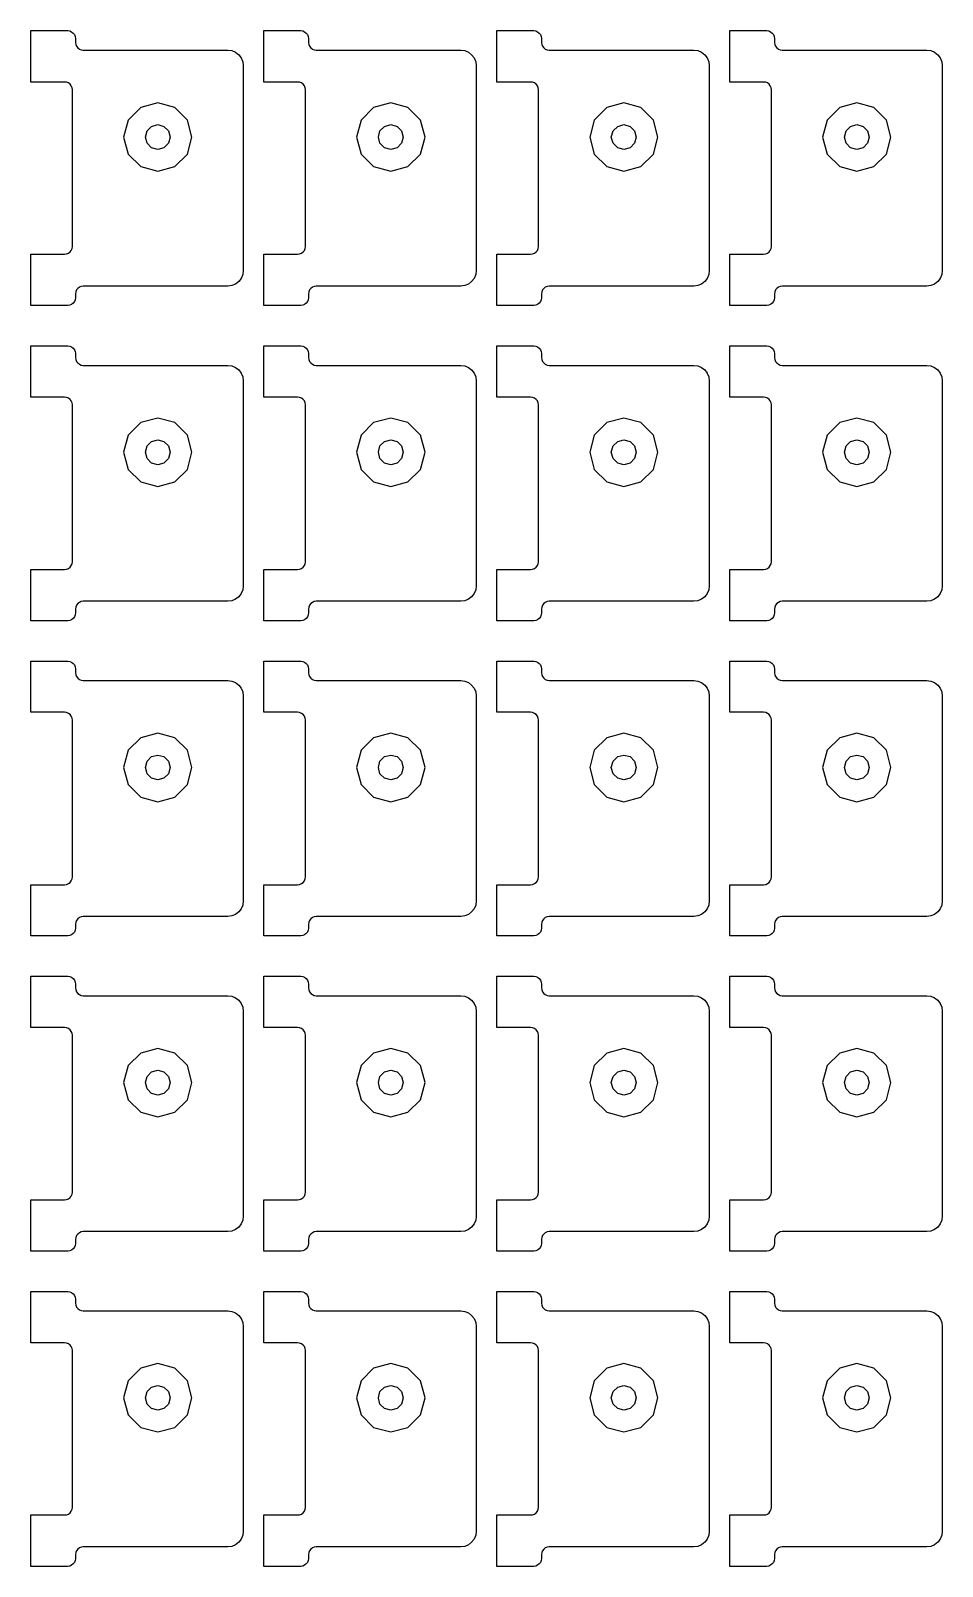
# Model space of a CAD drawing. Extents: x 11 to 212, y 11 to 212.
# Drawn here: x 88.18 to 95.08, y 85.08 to 96.72 of the extents above; entities that cross this region are included whole.
import ezdxf

# ---------------------------------------------------------------- set-up
doc = ezdxf.new("R2010")
doc.units = 0
doc.layers.add('G', color=7, linetype='continuous')

msp = doc.modelspace()

# ---------------------------------------------------------------- linework, layer by layer
at = {"layer": 'G'}
for points in [[(88.435, 95.024), (88.451, 95.026), (88.465, 95.031), (88.477, 95.041), (88.486, 95.053), (88.492, 95.067), (88.494, 95.082), (88.494, 96.271), (88.492, 96.286), (88.486, 96.3), (88.477, 96.312), (88.465, 96.322), (88.451, 96.327), (88.435, 96.329), (88.179, 96.329), (88.179, 96.718), (88.459, 96.718), (88.474, 96.716), (88.488, 96.71), (88.5, 96.7), (88.51, 96.688), (88.516, 96.674), (88.518, 96.659), (88.518, 96.629), (88.52, 96.614), (88.526, 96.6), (88.535, 96.588), (88.547, 96.578), (88.561, 96.573), (88.576, 96.571), (89.671, 96.571), (89.701, 96.567), (89.729, 96.555), (89.754, 96.536), (89.772, 96.512), (89.784, 96.483), (89.788, 96.453), (89.788, 94.9), (89.784, 94.87), (89.772, 94.841), (89.754, 94.817), (89.729, 94.798), (89.701, 94.786), (89.671, 94.782), (88.576, 94.782), (88.561, 94.78), (88.547, 94.774), (88.535, 94.765), (88.526, 94.753), (88.52, 94.739), (88.518, 94.724), (88.518, 94.694), (88.516, 94.679), (88.51, 94.665), (88.5, 94.653), (88.488, 94.643), (88.474, 94.637), (88.459, 94.635), (88.179, 94.635), (88.179, 95.024)], [(90.2, 95.024), (90.215, 95.026), (90.229, 95.031), (90.242, 95.041), (90.251, 95.053), (90.257, 95.067), (90.259, 95.082), (90.259, 96.271), (90.257, 96.286), (90.251, 96.3), (90.242, 96.312), (90.229, 96.322), (90.215, 96.327), (90.2, 96.329), (89.944, 96.329), (89.944, 96.718), (90.224, 96.718), (90.239, 96.716), (90.253, 96.71), (90.265, 96.7), (90.274, 96.688), (90.28, 96.674), (90.282, 96.659), (90.282, 96.629), (90.284, 96.614), (90.29, 96.6), (90.3, 96.588), (90.312, 96.578), (90.326, 96.573), (90.341, 96.571), (91.435, 96.571), (91.466, 96.567), (91.494, 96.555), (91.518, 96.536), (91.537, 96.512), (91.549, 96.483), (91.553, 96.453), (91.553, 94.9), (91.549, 94.87), (91.537, 94.841), (91.518, 94.817), (91.494, 94.798), (91.466, 94.786), (91.435, 94.782), (90.341, 94.782), (90.326, 94.78), (90.312, 94.774), (90.3, 94.765), (90.29, 94.753), (90.284, 94.739), (90.282, 94.724), (90.282, 94.694), (90.28, 94.679), (90.274, 94.665), (90.265, 94.653), (90.253, 94.643), (90.239, 94.637), (90.224, 94.635), (89.944, 94.635), (89.944, 95.024)], [(91.965, 95.024), (91.98, 95.026), (91.994, 95.031), (92.006, 95.041), (92.016, 95.053), (92.022, 95.067), (92.024, 95.082), (92.024, 96.271), (92.022, 96.286), (92.016, 96.3), (92.006, 96.312), (91.994, 96.322), (91.98, 96.327), (91.965, 96.329), (91.708, 96.329), (91.708, 96.718), (91.988, 96.718), (92.003, 96.716), (92.018, 96.71), (92.03, 96.7), (92.039, 96.688), (92.045, 96.674), (92.047, 96.659), (92.047, 96.629), (92.049, 96.614), (92.055, 96.6), (92.064, 96.588), (92.076, 96.578), (92.091, 96.573), (92.106, 96.571), (93.2, 96.571), (93.23, 96.567), (93.259, 96.555), (93.283, 96.536), (93.302, 96.512), (93.314, 96.483), (93.318, 96.453), (93.318, 94.9), (93.314, 94.87), (93.302, 94.841), (93.283, 94.817), (93.259, 94.798), (93.23, 94.786), (93.2, 94.782), (92.106, 94.782), (92.091, 94.78), (92.076, 94.774), (92.064, 94.765), (92.055, 94.753), (92.049, 94.739), (92.047, 94.724), (92.047, 94.694), (92.045, 94.679), (92.039, 94.665), (92.03, 94.653), (92.018, 94.643), (92.003, 94.637), (91.988, 94.635), (91.708, 94.635), (91.708, 95.024)], [(93.729, 95.024), (93.745, 95.026), (93.759, 95.031), (93.771, 95.041), (93.78, 95.053), (93.786, 95.067), (93.788, 95.082), (93.788, 96.271), (93.786, 96.286), (93.78, 96.3), (93.771, 96.312), (93.759, 96.322), (93.745, 96.327), (93.729, 96.329), (93.473, 96.329), (93.473, 96.718), (93.753, 96.718), (93.768, 96.716), (93.782, 96.71), (93.795, 96.7), (93.804, 96.688), (93.81, 96.674), (93.812, 96.659), (93.812, 96.629), (93.814, 96.614), (93.82, 96.6), (93.829, 96.588), (93.841, 96.578), (93.855, 96.573), (93.871, 96.571), (94.965, 96.571), (94.995, 96.567), (95.024, 96.555), (95.048, 96.536), (95.067, 96.512), (95.078, 96.483), (95.082, 96.453), (95.082, 94.9), (95.078, 94.87), (95.067, 94.841), (95.048, 94.817), (95.024, 94.798), (94.995, 94.786), (94.965, 94.782), (93.871, 94.782), (93.855, 94.78), (93.841, 94.774), (93.829, 94.765), (93.82, 94.753), (93.814, 94.739), (93.812, 94.724), (93.812, 94.694), (93.81, 94.679), (93.804, 94.665), (93.795, 94.653), (93.782, 94.643), (93.768, 94.637), (93.753, 94.635), (93.473, 94.635), (93.473, 95.024)], [(89.365, 95.782), (89.4, 95.912), (89.365, 96.041), (89.271, 96.136), (89.141, 96.171), (89.012, 96.136), (88.917, 96.041), (88.882, 95.912), (88.917, 95.782), (89.012, 95.688), (89.141, 95.653), (89.271, 95.688)], [(91.13, 95.782), (91.165, 95.912), (91.13, 96.041), (91.035, 96.136), (90.906, 96.171), (90.776, 96.136), (90.682, 96.041), (90.647, 95.912), (90.682, 95.782), (90.776, 95.688), (90.906, 95.653), (91.035, 95.688)], [(92.895, 95.782), (92.929, 95.912), (92.895, 96.041), (92.8, 96.136), (92.671, 96.171), (92.541, 96.136), (92.446, 96.041), (92.412, 95.912), (92.446, 95.782), (92.541, 95.688), (92.671, 95.653), (92.8, 95.688)], [(94.659, 95.782), (94.694, 95.912), (94.659, 96.041), (94.565, 96.136), (94.435, 96.171), (94.306, 96.136), (94.211, 96.041), (94.176, 95.912), (94.211, 95.782), (94.306, 95.688), (94.435, 95.653), (94.565, 95.688)], [(89.235, 95.912), (89.223, 95.865), (89.188, 95.83), (89.141, 95.818), (89.094, 95.83), (89.06, 95.865), (89.047, 95.912), (89.06, 95.959), (89.094, 95.993), (89.141, 96.006), (89.188, 95.993), (89.223, 95.959)], [(91, 95.912), (90.987, 95.865), (90.953, 95.83), (90.906, 95.818), (90.859, 95.83), (90.824, 95.865), (90.812, 95.912), (90.824, 95.959), (90.859, 95.993), (90.906, 96.006), (90.953, 95.993), (90.987, 95.959)], [(92.765, 95.912), (92.752, 95.865), (92.718, 95.83), (92.671, 95.818), (92.624, 95.83), (92.589, 95.865), (92.576, 95.912), (92.589, 95.959), (92.624, 95.993), (92.671, 96.006), (92.718, 95.993), (92.752, 95.959)], [(94.529, 95.912), (94.517, 95.865), (94.482, 95.83), (94.435, 95.818), (94.388, 95.83), (94.354, 95.865), (94.341, 95.912), (94.354, 95.959), (94.388, 95.993), (94.435, 96.006), (94.482, 95.993), (94.517, 95.959)], [(88.435, 92.635), (88.451, 92.637), (88.465, 92.643), (88.477, 92.653), (88.486, 92.665), (88.492, 92.679), (88.494, 92.694), (88.494, 93.882), (88.492, 93.898), (88.486, 93.912), (88.477, 93.924), (88.465, 93.933), (88.451, 93.939), (88.435, 93.941), (88.179, 93.941), (88.179, 94.329), (88.459, 94.329), (88.474, 94.327), (88.488, 94.322), (88.5, 94.312), (88.51, 94.3), (88.516, 94.286), (88.518, 94.271), (88.518, 94.241), (88.52, 94.226), (88.526, 94.212), (88.535, 94.2), (88.547, 94.19), (88.561, 94.184), (88.576, 94.182), (89.671, 94.182), (89.701, 94.178), (89.729, 94.167), (89.754, 94.148), (89.772, 94.124), (89.784, 94.095), (89.788, 94.065), (89.788, 92.512), (89.784, 92.481), (89.772, 92.453), (89.754, 92.429), (89.729, 92.41), (89.701, 92.398), (89.671, 92.394), (88.576, 92.394), (88.561, 92.392), (88.547, 92.386), (88.535, 92.377), (88.526, 92.365), (88.52, 92.351), (88.518, 92.335), (88.518, 92.306), (88.516, 92.291), (88.51, 92.276), (88.5, 92.264), (88.488, 92.255), (88.474, 92.249), (88.459, 92.247), (88.179, 92.247), (88.179, 92.635)], [(90.2, 92.635), (90.215, 92.637), (90.229, 92.643), (90.242, 92.653), (90.251, 92.665), (90.257, 92.679), (90.259, 92.694), (90.259, 93.882), (90.257, 93.898), (90.251, 93.912), (90.242, 93.924), (90.229, 93.933), (90.215, 93.939), (90.2, 93.941), (89.944, 93.941), (89.944, 94.329), (90.224, 94.329), (90.239, 94.327), (90.253, 94.322), (90.265, 94.312), (90.274, 94.3), (90.28, 94.286), (90.282, 94.271), (90.282, 94.241), (90.284, 94.226), (90.29, 94.212), (90.3, 94.2), (90.312, 94.19), (90.326, 94.184), (90.341, 94.182), (91.435, 94.182), (91.466, 94.178), (91.494, 94.167), (91.518, 94.148), (91.537, 94.124), (91.549, 94.095), (91.553, 94.065), (91.553, 92.512), (91.549, 92.481), (91.537, 92.453), (91.518, 92.429), (91.494, 92.41), (91.466, 92.398), (91.435, 92.394), (90.341, 92.394), (90.326, 92.392), (90.312, 92.386), (90.3, 92.377), (90.29, 92.365), (90.284, 92.351), (90.282, 92.335), (90.282, 92.306), (90.28, 92.291), (90.274, 92.276), (90.265, 92.264), (90.253, 92.255), (90.239, 92.249), (90.224, 92.247), (89.944, 92.247), (89.944, 92.635)], [(91.965, 92.635), (91.98, 92.637), (91.994, 92.643), (92.006, 92.653), (92.016, 92.665), (92.022, 92.679), (92.024, 92.694), (92.024, 93.882), (92.022, 93.898), (92.016, 93.912), (92.006, 93.924), (91.994, 93.933), (91.98, 93.939), (91.965, 93.941), (91.708, 93.941), (91.708, 94.329), (91.988, 94.329), (92.003, 94.327), (92.018, 94.322), (92.03, 94.312), (92.039, 94.3), (92.045, 94.286), (92.047, 94.271), (92.047, 94.241), (92.049, 94.226), (92.055, 94.212), (92.064, 94.2), (92.076, 94.19), (92.091, 94.184), (92.106, 94.182), (93.2, 94.182), (93.23, 94.178), (93.259, 94.167), (93.283, 94.148), (93.302, 94.124), (93.314, 94.095), (93.318, 94.065), (93.318, 92.512), (93.314, 92.481), (93.302, 92.453), (93.283, 92.429), (93.259, 92.41), (93.23, 92.398), (93.2, 92.394), (92.106, 92.394), (92.091, 92.392), (92.076, 92.386), (92.064, 92.377), (92.055, 92.365), (92.049, 92.351), (92.047, 92.335), (92.047, 92.306), (92.045, 92.291), (92.039, 92.276), (92.03, 92.264), (92.018, 92.255), (92.003, 92.249), (91.988, 92.247), (91.708, 92.247), (91.708, 92.635)], [(93.729, 92.635), (93.745, 92.637), (93.759, 92.643), (93.771, 92.653), (93.78, 92.665), (93.786, 92.679), (93.788, 92.694), (93.788, 93.882), (93.786, 93.898), (93.78, 93.912), (93.771, 93.924), (93.759, 93.933), (93.745, 93.939), (93.729, 93.941), (93.473, 93.941), (93.473, 94.329), (93.753, 94.329), (93.768, 94.327), (93.782, 94.322), (93.795, 94.312), (93.804, 94.3), (93.81, 94.286), (93.812, 94.271), (93.812, 94.241), (93.814, 94.226), (93.82, 94.212), (93.829, 94.2), (93.841, 94.19), (93.855, 94.184), (93.871, 94.182), (94.965, 94.182), (94.995, 94.178), (95.024, 94.167), (95.048, 94.148), (95.067, 94.124), (95.078, 94.095), (95.082, 94.065), (95.082, 92.512), (95.078, 92.481), (95.067, 92.453), (95.048, 92.429), (95.024, 92.41), (94.995, 92.398), (94.965, 92.394), (93.871, 92.394), (93.855, 92.392), (93.841, 92.386), (93.829, 92.377), (93.82, 92.365), (93.814, 92.351), (93.812, 92.335), (93.812, 92.306), (93.81, 92.291), (93.804, 92.276), (93.795, 92.264), (93.782, 92.255), (93.768, 92.249), (93.753, 92.247), (93.473, 92.247), (93.473, 92.635)], [(89.365, 93.394), (89.4, 93.524), (89.365, 93.653), (89.271, 93.748), (89.141, 93.782), (89.012, 93.748), (88.917, 93.653), (88.882, 93.524), (88.917, 93.394), (89.012, 93.299), (89.141, 93.265), (89.271, 93.299)], [(91.13, 93.394), (91.165, 93.524), (91.13, 93.653), (91.035, 93.748), (90.906, 93.782), (90.776, 93.748), (90.682, 93.653), (90.647, 93.524), (90.682, 93.394), (90.776, 93.299), (90.906, 93.265), (91.035, 93.299)], [(92.895, 93.394), (92.929, 93.524), (92.895, 93.653), (92.8, 93.748), (92.671, 93.782), (92.541, 93.748), (92.446, 93.653), (92.412, 93.524), (92.446, 93.394), (92.541, 93.299), (92.671, 93.265), (92.8, 93.299)], [(94.659, 93.394), (94.694, 93.524), (94.659, 93.653), (94.565, 93.748), (94.435, 93.782), (94.306, 93.748), (94.211, 93.653), (94.176, 93.524), (94.211, 93.394), (94.306, 93.299), (94.435, 93.265), (94.565, 93.299)], [(89.235, 93.524), (89.223, 93.476), (89.188, 93.442), (89.141, 93.429), (89.094, 93.442), (89.06, 93.476), (89.047, 93.524), (89.06, 93.571), (89.094, 93.605), (89.141, 93.618), (89.188, 93.605), (89.223, 93.571)], [(91, 93.524), (90.987, 93.476), (90.953, 93.442), (90.906, 93.429), (90.859, 93.442), (90.824, 93.476), (90.812, 93.524), (90.824, 93.571), (90.859, 93.605), (90.906, 93.618), (90.953, 93.605), (90.987, 93.571)], [(92.765, 93.524), (92.752, 93.476), (92.718, 93.442), (92.671, 93.429), (92.624, 93.442), (92.589, 93.476), (92.576, 93.524), (92.589, 93.571), (92.624, 93.605), (92.671, 93.618), (92.718, 93.605), (92.752, 93.571)], [(94.529, 93.524), (94.517, 93.476), (94.482, 93.442), (94.435, 93.429), (94.388, 93.442), (94.354, 93.476), (94.341, 93.524), (94.354, 93.571), (94.388, 93.605), (94.435, 93.618), (94.482, 93.605), (94.517, 93.571)], [(88.435, 90.247), (88.451, 90.249), (88.465, 90.255), (88.477, 90.264), (88.486, 90.276), (88.492, 90.291), (88.494, 90.306), (88.494, 91.494), (88.492, 91.509), (88.486, 91.524), (88.477, 91.536), (88.465, 91.545), (88.451, 91.551), (88.435, 91.553), (88.179, 91.553), (88.179, 91.941), (88.459, 91.941), (88.474, 91.939), (88.488, 91.933), (88.5, 91.924), (88.51, 91.912), (88.516, 91.898), (88.518, 91.882), (88.518, 91.853), (88.52, 91.838), (88.526, 91.824), (88.535, 91.811), (88.547, 91.802), (88.561, 91.796), (88.576, 91.794), (89.671, 91.794), (89.701, 91.79), (89.729, 91.778), (89.754, 91.76), (89.772, 91.735), (89.784, 91.707), (89.788, 91.676), (89.788, 90.124), (89.784, 90.093), (89.772, 90.065), (89.754, 90.04), (89.729, 90.022), (89.701, 90.01), (89.671, 90.006), (88.576, 90.006), (88.561, 90.004), (88.547, 89.998), (88.535, 89.989), (88.526, 89.976), (88.52, 89.962), (88.518, 89.947), (88.518, 89.918), (88.516, 89.902), (88.51, 89.888), (88.5, 89.876), (88.488, 89.867), (88.474, 89.861), (88.459, 89.859), (88.179, 89.859), (88.179, 90.247)], [(90.2, 90.247), (90.215, 90.249), (90.229, 90.255), (90.242, 90.264), (90.251, 90.276), (90.257, 90.291), (90.259, 90.306), (90.259, 91.494), (90.257, 91.509), (90.251, 91.524), (90.242, 91.536), (90.229, 91.545), (90.215, 91.551), (90.2, 91.553), (89.944, 91.553), (89.944, 91.941), (90.224, 91.941), (90.239, 91.939), (90.253, 91.933), (90.265, 91.924), (90.274, 91.912), (90.28, 91.898), (90.282, 91.882), (90.282, 91.853), (90.284, 91.838), (90.29, 91.824), (90.3, 91.811), (90.312, 91.802), (90.326, 91.796), (90.341, 91.794), (91.435, 91.794), (91.466, 91.79), (91.494, 91.778), (91.518, 91.76), (91.537, 91.735), (91.549, 91.707), (91.553, 91.676), (91.553, 90.124), (91.549, 90.093), (91.537, 90.065), (91.518, 90.04), (91.494, 90.022), (91.466, 90.01), (91.435, 90.006), (90.341, 90.006), (90.326, 90.004), (90.312, 89.998), (90.3, 89.989), (90.29, 89.976), (90.284, 89.962), (90.282, 89.947), (90.282, 89.918), (90.28, 89.902), (90.274, 89.888), (90.265, 89.876), (90.253, 89.867), (90.239, 89.861), (90.224, 89.859), (89.944, 89.859), (89.944, 90.247)], [(91.965, 90.247), (91.98, 90.249), (91.994, 90.255), (92.006, 90.264), (92.016, 90.276), (92.022, 90.291), (92.024, 90.306), (92.024, 91.494), (92.022, 91.509), (92.016, 91.524), (92.006, 91.536), (91.994, 91.545), (91.98, 91.551), (91.965, 91.553), (91.708, 91.553), (91.708, 91.941), (91.988, 91.941), (92.003, 91.939), (92.018, 91.933), (92.03, 91.924), (92.039, 91.912), (92.045, 91.898), (92.047, 91.882), (92.047, 91.853), (92.049, 91.838), (92.055, 91.824), (92.064, 91.811), (92.076, 91.802), (92.091, 91.796), (92.106, 91.794), (93.2, 91.794), (93.23, 91.79), (93.259, 91.778), (93.283, 91.76), (93.302, 91.735), (93.314, 91.707), (93.318, 91.676), (93.318, 90.124), (93.314, 90.093), (93.302, 90.065), (93.283, 90.04), (93.259, 90.022), (93.23, 90.01), (93.2, 90.006), (92.106, 90.006), (92.091, 90.004), (92.076, 89.998), (92.064, 89.989), (92.055, 89.976), (92.049, 89.962), (92.047, 89.947), (92.047, 89.918), (92.045, 89.902), (92.039, 89.888), (92.03, 89.876), (92.018, 89.867), (92.003, 89.861), (91.988, 89.859), (91.708, 89.859), (91.708, 90.247)], [(93.729, 90.247), (93.745, 90.249), (93.759, 90.255), (93.771, 90.264), (93.78, 90.276), (93.786, 90.291), (93.788, 90.306), (93.788, 91.494), (93.786, 91.509), (93.78, 91.524), (93.771, 91.536), (93.759, 91.545), (93.745, 91.551), (93.729, 91.553), (93.473, 91.553), (93.473, 91.941), (93.753, 91.941), (93.768, 91.939), (93.782, 91.933), (93.795, 91.924), (93.804, 91.912), (93.81, 91.898), (93.812, 91.882), (93.812, 91.853), (93.814, 91.838), (93.82, 91.824), (93.829, 91.811), (93.841, 91.802), (93.855, 91.796), (93.871, 91.794), (94.965, 91.794), (94.995, 91.79), (95.024, 91.778), (95.048, 91.76), (95.067, 91.735), (95.078, 91.707), (95.082, 91.676), (95.082, 90.124), (95.078, 90.093), (95.067, 90.065), (95.048, 90.04), (95.024, 90.022), (94.995, 90.01), (94.965, 90.006), (93.871, 90.006), (93.855, 90.004), (93.841, 89.998), (93.829, 89.989), (93.82, 89.976), (93.814, 89.962), (93.812, 89.947), (93.812, 89.918), (93.81, 89.902), (93.804, 89.888), (93.795, 89.876), (93.782, 89.867), (93.768, 89.861), (93.753, 89.859), (93.473, 89.859), (93.473, 90.247)], [(89.365, 91.006), (89.4, 91.135), (89.365, 91.265), (89.271, 91.359), (89.141, 91.394), (89.012, 91.359), (88.917, 91.265), (88.882, 91.135), (88.917, 91.006), (89.012, 90.911), (89.141, 90.876), (89.271, 90.911)], [(91.13, 91.006), (91.165, 91.135), (91.13, 91.265), (91.035, 91.359), (90.906, 91.394), (90.776, 91.359), (90.682, 91.265), (90.647, 91.135), (90.682, 91.006), (90.776, 90.911), (90.906, 90.876), (91.035, 90.911)], [(92.895, 91.006), (92.929, 91.135), (92.895, 91.265), (92.8, 91.359), (92.671, 91.394), (92.541, 91.359), (92.446, 91.265), (92.412, 91.135), (92.446, 91.006), (92.541, 90.911), (92.671, 90.876), (92.8, 90.911)], [(94.659, 91.006), (94.694, 91.135), (94.659, 91.265), (94.565, 91.359), (94.435, 91.394), (94.306, 91.359), (94.211, 91.265), (94.176, 91.135), (94.211, 91.006), (94.306, 90.911), (94.435, 90.876), (94.565, 90.911)], [(89.235, 91.135), (89.223, 91.088), (89.188, 91.054), (89.141, 91.041), (89.094, 91.054), (89.06, 91.088), (89.047, 91.135), (89.06, 91.182), (89.094, 91.217), (89.141, 91.229), (89.188, 91.217), (89.223, 91.182)], [(91, 91.135), (90.987, 91.088), (90.953, 91.054), (90.906, 91.041), (90.859, 91.054), (90.824, 91.088), (90.812, 91.135), (90.824, 91.182), (90.859, 91.217), (90.906, 91.229), (90.953, 91.217), (90.987, 91.182)], [(92.765, 91.135), (92.752, 91.088), (92.718, 91.054), (92.671, 91.041), (92.624, 91.054), (92.589, 91.088), (92.576, 91.135), (92.589, 91.182), (92.624, 91.217), (92.671, 91.229), (92.718, 91.217), (92.752, 91.182)], [(94.529, 91.135), (94.517, 91.088), (94.482, 91.054), (94.435, 91.041), (94.388, 91.054), (94.354, 91.088), (94.341, 91.135), (94.354, 91.182), (94.388, 91.217), (94.435, 91.229), (94.482, 91.217), (94.517, 91.182)], [(88.435, 87.859), (88.451, 87.861), (88.465, 87.867), (88.477, 87.876), (88.486, 87.888), (88.492, 87.902), (88.494, 87.918), (88.494, 89.106), (88.492, 89.121), (88.486, 89.135), (88.477, 89.147), (88.465, 89.157), (88.451, 89.163), (88.435, 89.165), (88.179, 89.165), (88.179, 89.553), (88.459, 89.553), (88.474, 89.551), (88.488, 89.545), (88.5, 89.536), (88.51, 89.524), (88.516, 89.509), (88.518, 89.494), (88.518, 89.465), (88.52, 89.449), (88.526, 89.435), (88.535, 89.423), (88.547, 89.414), (88.561, 89.408), (88.576, 89.406), (89.671, 89.406), (89.701, 89.402), (89.729, 89.39), (89.754, 89.371), (89.772, 89.347), (89.784, 89.319), (89.788, 89.288), (89.788, 87.735), (89.784, 87.705), (89.772, 87.676), (89.754, 87.652), (89.729, 87.633), (89.701, 87.622), (89.671, 87.618), (88.576, 87.618), (88.561, 87.616), (88.547, 87.61), (88.535, 87.6), (88.526, 87.588), (88.52, 87.574), (88.518, 87.559), (88.518, 87.529), (88.516, 87.514), (88.51, 87.5), (88.5, 87.488), (88.488, 87.478), (88.474, 87.473), (88.459, 87.471), (88.179, 87.471), (88.179, 87.859)], [(90.2, 87.859), (90.215, 87.861), (90.229, 87.867), (90.242, 87.876), (90.251, 87.888), (90.257, 87.902), (90.259, 87.918), (90.259, 89.106), (90.257, 89.121), (90.251, 89.135), (90.242, 89.147), (90.229, 89.157), (90.215, 89.163), (90.2, 89.165), (89.944, 89.165), (89.944, 89.553), (90.224, 89.553), (90.239, 89.551), (90.253, 89.545), (90.265, 89.536), (90.274, 89.524), (90.28, 89.509), (90.282, 89.494), (90.282, 89.465), (90.284, 89.449), (90.29, 89.435), (90.3, 89.423), (90.312, 89.414), (90.326, 89.408), (90.341, 89.406), (91.435, 89.406), (91.466, 89.402), (91.494, 89.39), (91.518, 89.371), (91.537, 89.347), (91.549, 89.319), (91.553, 89.288), (91.553, 87.735), (91.549, 87.705), (91.537, 87.676), (91.518, 87.652), (91.494, 87.633), (91.466, 87.622), (91.435, 87.618), (90.341, 87.618), (90.326, 87.616), (90.312, 87.61), (90.3, 87.6), (90.29, 87.588), (90.284, 87.574), (90.282, 87.559), (90.282, 87.529), (90.28, 87.514), (90.274, 87.5), (90.265, 87.488), (90.253, 87.478), (90.239, 87.473), (90.224, 87.471), (89.944, 87.471), (89.944, 87.859)], [(91.965, 87.859), (91.98, 87.861), (91.994, 87.867), (92.006, 87.876), (92.016, 87.888), (92.022, 87.902), (92.024, 87.918), (92.024, 89.106), (92.022, 89.121), (92.016, 89.135), (92.006, 89.147), (91.994, 89.157), (91.98, 89.163), (91.965, 89.165), (91.708, 89.165), (91.708, 89.553), (91.988, 89.553), (92.003, 89.551), (92.018, 89.545), (92.03, 89.536), (92.039, 89.524), (92.045, 89.509), (92.047, 89.494), (92.047, 89.465), (92.049, 89.449), (92.055, 89.435), (92.064, 89.423), (92.076, 89.414), (92.091, 89.408), (92.106, 89.406), (93.2, 89.406), (93.23, 89.402), (93.259, 89.39), (93.283, 89.371), (93.302, 89.347), (93.314, 89.319), (93.318, 89.288), (93.318, 87.735), (93.314, 87.705), (93.302, 87.676), (93.283, 87.652), (93.259, 87.633), (93.23, 87.622), (93.2, 87.618), (92.106, 87.618), (92.091, 87.616), (92.076, 87.61), (92.064, 87.6), (92.055, 87.588), (92.049, 87.574), (92.047, 87.559), (92.047, 87.529), (92.045, 87.514), (92.039, 87.5), (92.03, 87.488), (92.018, 87.478), (92.003, 87.473), (91.988, 87.471), (91.708, 87.471), (91.708, 87.859)], [(93.729, 87.859), (93.745, 87.861), (93.759, 87.867), (93.771, 87.876), (93.78, 87.888), (93.786, 87.902), (93.788, 87.918), (93.788, 89.106), (93.786, 89.121), (93.78, 89.135), (93.771, 89.147), (93.759, 89.157), (93.745, 89.163), (93.729, 89.165), (93.473, 89.165), (93.473, 89.553), (93.753, 89.553), (93.768, 89.551), (93.782, 89.545), (93.795, 89.536), (93.804, 89.524), (93.81, 89.509), (93.812, 89.494), (93.812, 89.465), (93.814, 89.449), (93.82, 89.435), (93.829, 89.423), (93.841, 89.414), (93.855, 89.408), (93.871, 89.406), (94.965, 89.406), (94.995, 89.402), (95.024, 89.39), (95.048, 89.371), (95.067, 89.347), (95.078, 89.319), (95.082, 89.288), (95.082, 87.735), (95.078, 87.705), (95.067, 87.676), (95.048, 87.652), (95.024, 87.633), (94.995, 87.622), (94.965, 87.618), (93.871, 87.618), (93.855, 87.616), (93.841, 87.61), (93.829, 87.6), (93.82, 87.588), (93.814, 87.574), (93.812, 87.559), (93.812, 87.529), (93.81, 87.514), (93.804, 87.5), (93.795, 87.488), (93.782, 87.478), (93.768, 87.473), (93.753, 87.471), (93.473, 87.471), (93.473, 87.859)], [(89.365, 88.618), (89.4, 88.747), (89.365, 88.876), (89.271, 88.971), (89.141, 89.006), (89.012, 88.971), (88.917, 88.876), (88.882, 88.747), (88.917, 88.618), (89.012, 88.523), (89.141, 88.488), (89.271, 88.523)], [(91.13, 88.618), (91.165, 88.747), (91.13, 88.876), (91.035, 88.971), (90.906, 89.006), (90.776, 88.971), (90.682, 88.876), (90.647, 88.747), (90.682, 88.618), (90.776, 88.523), (90.906, 88.488), (91.035, 88.523)], [(92.895, 88.618), (92.929, 88.747), (92.895, 88.876), (92.8, 88.971), (92.671, 89.006), (92.541, 88.971), (92.446, 88.876), (92.412, 88.747), (92.446, 88.618), (92.541, 88.523), (92.671, 88.488), (92.8, 88.523)], [(94.659, 88.618), (94.694, 88.747), (94.659, 88.876), (94.565, 88.971), (94.435, 89.006), (94.306, 88.971), (94.211, 88.876), (94.176, 88.747), (94.211, 88.618), (94.306, 88.523), (94.435, 88.488), (94.565, 88.523)], [(89.235, 88.747), (89.223, 88.7), (89.188, 88.666), (89.141, 88.653), (89.094, 88.666), (89.06, 88.7), (89.047, 88.747), (89.06, 88.794), (89.094, 88.829), (89.141, 88.841), (89.188, 88.829), (89.223, 88.794)], [(91, 88.747), (90.987, 88.7), (90.953, 88.666), (90.906, 88.653), (90.859, 88.666), (90.824, 88.7), (90.812, 88.747), (90.824, 88.794), (90.859, 88.829), (90.906, 88.841), (90.953, 88.829), (90.987, 88.794)], [(92.765, 88.747), (92.752, 88.7), (92.718, 88.666), (92.671, 88.653), (92.624, 88.666), (92.589, 88.7), (92.576, 88.747), (92.589, 88.794), (92.624, 88.829), (92.671, 88.841), (92.718, 88.829), (92.752, 88.794)], [(94.529, 88.747), (94.517, 88.7), (94.482, 88.666), (94.435, 88.653), (94.388, 88.666), (94.354, 88.7), (94.341, 88.747), (94.354, 88.794), (94.388, 88.829), (94.435, 88.841), (94.482, 88.829), (94.517, 88.794)], [(88.435, 85.471), (88.451, 85.473), (88.465, 85.478), (88.477, 85.488), (88.486, 85.5), (88.492, 85.514), (88.494, 85.529), (88.494, 86.718), (88.492, 86.733), (88.486, 86.747), (88.477, 86.759), (88.465, 86.769), (88.451, 86.774), (88.435, 86.776), (88.179, 86.776), (88.179, 87.165), (88.459, 87.165), (88.474, 87.163), (88.488, 87.157), (88.5, 87.147), (88.51, 87.135), (88.516, 87.121), (88.518, 87.106), (88.518, 87.076), (88.52, 87.061), (88.526, 87.047), (88.535, 87.035), (88.547, 87.026), (88.561, 87.02), (88.576, 87.018), (89.671, 87.018), (89.701, 87.014), (89.729, 87.002), (89.754, 86.983), (89.772, 86.959), (89.784, 86.93), (89.788, 86.9), (89.788, 85.347), (89.784, 85.317), (89.772, 85.288), (89.754, 85.264), (89.729, 85.245), (89.701, 85.233), (89.671, 85.229), (88.576, 85.229), (88.561, 85.227), (88.547, 85.222), (88.535, 85.212), (88.526, 85.2), (88.52, 85.186), (88.518, 85.171), (88.518, 85.141), (88.516, 85.126), (88.51, 85.112), (88.5, 85.1), (88.488, 85.09), (88.474, 85.084), (88.459, 85.082), (88.179, 85.082), (88.179, 85.471)], [(90.2, 85.471), (90.215, 85.473), (90.229, 85.478), (90.242, 85.488), (90.251, 85.5), (90.257, 85.514), (90.259, 85.529), (90.259, 86.718), (90.257, 86.733), (90.251, 86.747), (90.242, 86.759), (90.229, 86.769), (90.215, 86.774), (90.2, 86.776), (89.944, 86.776), (89.944, 87.165), (90.224, 87.165), (90.239, 87.163), (90.253, 87.157), (90.265, 87.147), (90.274, 87.135), (90.28, 87.121), (90.282, 87.106), (90.282, 87.076), (90.284, 87.061), (90.29, 87.047), (90.3, 87.035), (90.312, 87.026), (90.326, 87.02), (90.341, 87.018), (91.435, 87.018), (91.466, 87.014), (91.494, 87.002), (91.518, 86.983), (91.537, 86.959), (91.549, 86.93), (91.553, 86.9), (91.553, 85.347), (91.549, 85.317), (91.537, 85.288), (91.518, 85.264), (91.494, 85.245), (91.466, 85.233), (91.435, 85.229), (90.341, 85.229), (90.326, 85.227), (90.312, 85.222), (90.3, 85.212), (90.29, 85.2), (90.284, 85.186), (90.282, 85.171), (90.282, 85.141), (90.28, 85.126), (90.274, 85.112), (90.265, 85.1), (90.253, 85.09), (90.239, 85.084), (90.224, 85.082), (89.944, 85.082), (89.944, 85.471)], [(91.965, 85.471), (91.98, 85.473), (91.994, 85.478), (92.006, 85.488), (92.016, 85.5), (92.022, 85.514), (92.024, 85.529), (92.024, 86.718), (92.022, 86.733), (92.016, 86.747), (92.006, 86.759), (91.994, 86.769), (91.98, 86.774), (91.965, 86.776), (91.708, 86.776), (91.708, 87.165), (91.988, 87.165), (92.003, 87.163), (92.018, 87.157), (92.03, 87.147), (92.039, 87.135), (92.045, 87.121), (92.047, 87.106), (92.047, 87.076), (92.049, 87.061), (92.055, 87.047), (92.064, 87.035), (92.076, 87.026), (92.091, 87.02), (92.106, 87.018), (93.2, 87.018), (93.23, 87.014), (93.259, 87.002), (93.283, 86.983), (93.302, 86.959), (93.314, 86.93), (93.318, 86.9), (93.318, 85.347), (93.314, 85.317), (93.302, 85.288), (93.283, 85.264), (93.259, 85.245), (93.23, 85.233), (93.2, 85.229), (92.106, 85.229), (92.091, 85.227), (92.076, 85.222), (92.064, 85.212), (92.055, 85.2), (92.049, 85.186), (92.047, 85.171), (92.047, 85.141), (92.045, 85.126), (92.039, 85.112), (92.03, 85.1), (92.018, 85.09), (92.003, 85.084), (91.988, 85.082), (91.708, 85.082), (91.708, 85.471)], [(93.729, 85.471), (93.745, 85.473), (93.759, 85.478), (93.771, 85.488), (93.78, 85.5), (93.786, 85.514), (93.788, 85.529), (93.788, 86.718), (93.786, 86.733), (93.78, 86.747), (93.771, 86.759), (93.759, 86.769), (93.745, 86.774), (93.729, 86.776), (93.473, 86.776), (93.473, 87.165), (93.753, 87.165), (93.768, 87.163), (93.782, 87.157), (93.795, 87.147), (93.804, 87.135), (93.81, 87.121), (93.812, 87.106), (93.812, 87.076), (93.814, 87.061), (93.82, 87.047), (93.829, 87.035), (93.841, 87.026), (93.855, 87.02), (93.871, 87.018), (94.965, 87.018), (94.995, 87.014), (95.024, 87.002), (95.048, 86.983), (95.067, 86.959), (95.078, 86.93), (95.082, 86.9), (95.082, 85.347), (95.078, 85.317), (95.067, 85.288), (95.048, 85.264), (95.024, 85.245), (94.995, 85.233), (94.965, 85.229), (93.871, 85.229), (93.855, 85.227), (93.841, 85.222), (93.829, 85.212), (93.82, 85.2), (93.814, 85.186), (93.812, 85.171), (93.812, 85.141), (93.81, 85.126), (93.804, 85.112), (93.795, 85.1), (93.782, 85.09), (93.768, 85.084), (93.753, 85.082), (93.473, 85.082), (93.473, 85.471)], [(89.365, 86.229), (89.4, 86.359), (89.365, 86.488), (89.271, 86.583), (89.141, 86.618), (89.012, 86.583), (88.917, 86.488), (88.882, 86.359), (88.917, 86.229), (89.012, 86.135), (89.141, 86.1), (89.271, 86.135)], [(91.13, 86.229), (91.165, 86.359), (91.13, 86.488), (91.035, 86.583), (90.906, 86.618), (90.776, 86.583), (90.682, 86.488), (90.647, 86.359), (90.682, 86.229), (90.776, 86.135), (90.906, 86.1), (91.035, 86.135)], [(92.895, 86.229), (92.929, 86.359), (92.895, 86.488), (92.8, 86.583), (92.671, 86.618), (92.541, 86.583), (92.446, 86.488), (92.412, 86.359), (92.446, 86.229), (92.541, 86.135), (92.671, 86.1), (92.8, 86.135)], [(94.659, 86.229), (94.694, 86.359), (94.659, 86.488), (94.565, 86.583), (94.435, 86.618), (94.306, 86.583), (94.211, 86.488), (94.176, 86.359), (94.211, 86.229), (94.306, 86.135), (94.435, 86.1), (94.565, 86.135)], [(89.235, 86.359), (89.223, 86.312), (89.188, 86.277), (89.141, 86.265), (89.094, 86.277), (89.06, 86.312), (89.047, 86.359), (89.06, 86.406), (89.094, 86.44), (89.141, 86.453), (89.188, 86.44), (89.223, 86.406)], [(91, 86.359), (90.987, 86.312), (90.953, 86.277), (90.906, 86.265), (90.859, 86.277), (90.824, 86.312), (90.812, 86.359), (90.824, 86.406), (90.859, 86.44), (90.906, 86.453), (90.953, 86.44), (90.987, 86.406)], [(92.765, 86.359), (92.752, 86.312), (92.718, 86.277), (92.671, 86.265), (92.624, 86.277), (92.589, 86.312), (92.576, 86.359), (92.589, 86.406), (92.624, 86.44), (92.671, 86.453), (92.718, 86.44), (92.752, 86.406)], [(94.529, 86.359), (94.517, 86.312), (94.482, 86.277), (94.435, 86.265), (94.388, 86.277), (94.354, 86.312), (94.341, 86.359), (94.354, 86.406), (94.388, 86.44), (94.435, 86.453), (94.482, 86.44), (94.517, 86.406)]]:
    msp.add_lwpolyline(points, close=True, dxfattribs=at)

doc.saveas('drawing.dxf')
